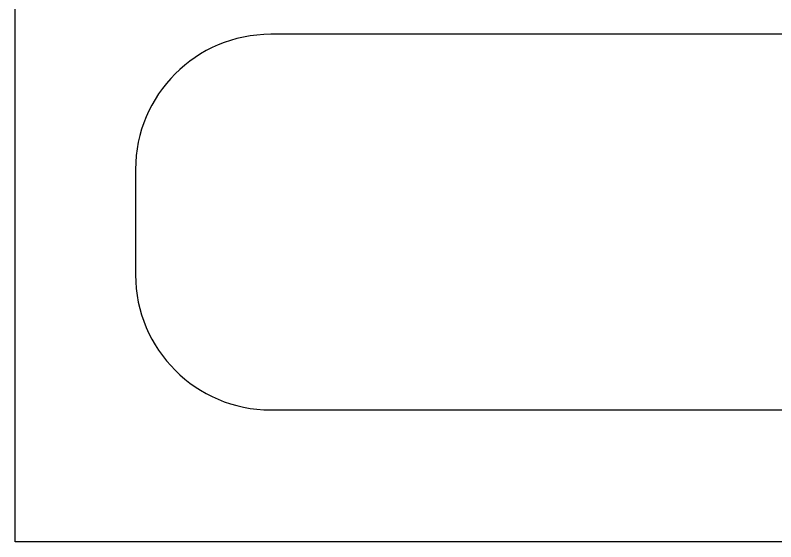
# Model space of a CAD drawing. Header units: millimetres. Extents: x -4 to 86791, y -1 to 44030.
# Drawn here: x 55768.4 to 56218.4, y 28767.6 to 29079.4 of the extents above; entities that cross this region are included whole.
import ezdxf

# ---------------------------------------------------------------- set-up
doc = ezdxf.new("R2010")
doc.units = ezdxf.units.MM
doc.layers.add('\\M+3B0A1\\M+3B1B8', color=6, linetype='Continuous')

# ---------------------------------------------------------------- blocks, each defined once
blk = doc.blocks.new('BEDD')
at = {"layer": '\\M+3B0A1\\M+3B1B8'}
for p, q in [((189857.67, 166552.66), (189857.67, 168352.66)), ((190506.12, 166853.12), (190008.86, 166853.12)), ((189928.86, 166773.12), (189928.86, 166710.75)), ((190008.86, 166630.75), (190506.12, 166630.75)), ((190657.67, 166552.66), (189857.67, 166552.66))]:
    blk.add_line(p, q, dxfattribs=at)
for centre, start, end in [((190008.86, 166773.12), 90, 180), ((190008.86, 166710.75), 180, 270)]:
    blk.add_arc(centre, 80, start, end, dxfattribs=at)

msp = doc.modelspace()

# ---------------------------------------------------------------- block references
msp.add_blockref('BEDD', (-134089.26, -137785.05))

doc.saveas('drawing.dxf')
